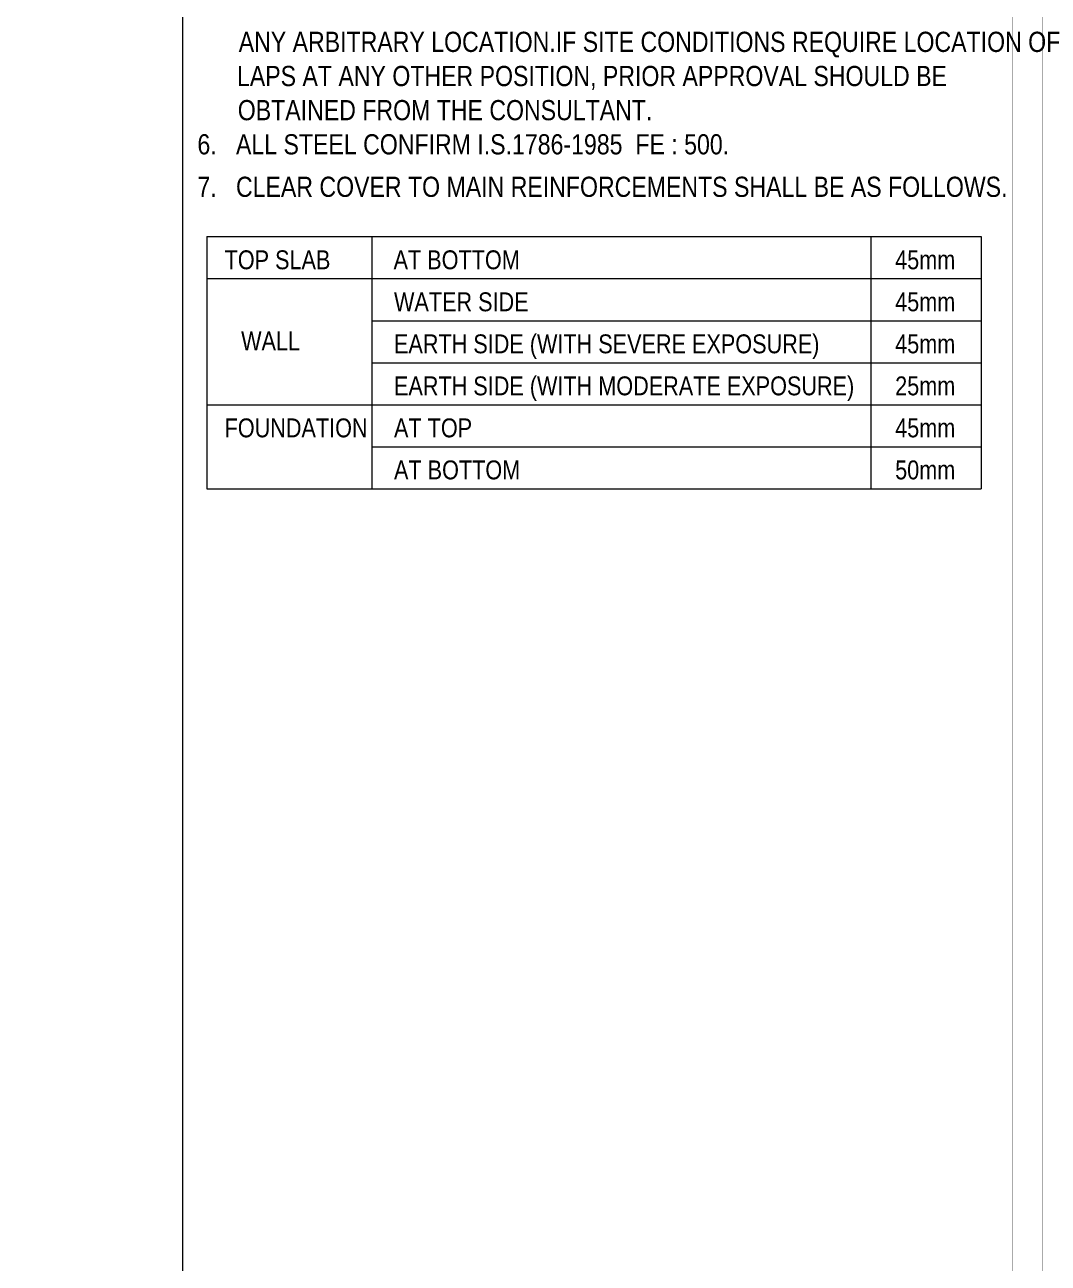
# Model space of a CAD drawing. Header units: millimetres. Extents: x 1112055 to 3390982, y -148532 to 766891.
# Drawn here: x 1998715 to 2021276, y 329774 to 357075 of the extents above; entities that cross this region are included whole.
import ezdxf

# ---------------------------------------------------------------- set-up
doc = ezdxf.new("R2010")
doc.units = ezdxf.units.MM
doc.layers.add('B TITLE BLOCK', color=250, linetype='Continuous', lineweight=0)
doc.styles.add('SWINC', font='swissc.ttf')
doc.styles.add('SWINS', font='swissc.ttf')

msp = doc.modelspace()

# ---------------------------------------------------------------- linework, layer by layer
at = {"layer": 'B TITLE BLOCK', "color": 250, "lineweight": 0}
msp.add_line((2002191.8, 382897.4), (2002191.8, 326043.3), dxfattribs=at)
at = {"layer": 'B TITLE BLOCK', "color": 0, "lineweight": 0}
for p, q in [((2002726.6, 352404.1), (2019800.8, 352404.1)), ((2002726.6, 352404.1), (2002726.6, 346846.2)), ((2006369.2, 352404.1), (2006369.2, 346846.2)), ((2017369, 352404.1), (2017369, 346846.2)), ((2019800.8, 352404.1), (2019800.8, 346846.2)), ((2002726.6, 351477.8), (2019800.8, 351477.8)), ((2006369.2, 350551.4), (2019800.8, 350551.4)), ((2006369.2, 349625.1), (2019800.8, 349625.1)), ((2002726.6, 348698.8), (2019800.8, 348698.8)), ((2006369.2, 347772.5), (2019800.8, 347772.5)), ((2002726.6, 346846.2), (2019800.8, 346846.2))]:
    msp.add_line(p, q, dxfattribs=at)
at = {"layer": 'B TITLE BLOCK', "color": 1, "const_width": 8.39}
msp.add_lwpolyline([(1923598.8, 383550.1), (2021147.1, 383550.1), (2021147.1, 215877.3), (1923598.8, 215877.3)], close=True, dxfattribs=at)
at = {"layer": 'B TITLE BLOCK', "color": 250, "lineweight": 0, "const_width": 8.39}
msp.add_lwpolyline([(1924251.4, 382897.4), (2020494.4, 382897.4), (2020494.4, 216529.9), (1924251.4, 216529.9)], close=True, dxfattribs=at)

# ---------------------------------------------------------------- texts
at = {"layer": 'B TITLE BLOCK', "color": 0, "lineweight": 0}
for s, height, style, p in [('ANY ARBITRARY LOCATION.IF SITE CONDITIONS REQUIRE LOCATION OF', 444.618, 'SWINC', (2003431.6, 356475.8)), ('LAPS AT ANY OTHER POSITION, PRIOR APPROVAL SHOULD BE', 444.618, 'SWINC', (2003393.6, 355723)), ('OBTAINED FROM THE CONSULTANT.', 444.618, 'SWINC', (2003410.9, 354970.3)), ('6.   ALL STEEL CONFIRM I.S.1786-1985  FE : 500.', 444.618, 'SWINC', (2002521.7, 354217.5)), ('7.   CLEAR COVER TO MAIN REINFORCEMENTS SHALL BE AS FOLLOWS.', 444.618, 'SWINC', (2002521.7, 353280.6)), ('TOP SLAB', 416.29, 'SWINS', (2003120.2, 351685.3)), ('AT BOTTOM  ', 416.286, 'SWINS', (2006845.1, 351685.3)), ('45mm ', 416.29, 'SWINS', (2017901.7, 351685.3)), ('WATER SIDE', 416.29, 'SWINS', (2006854.5, 350759)), ('45mm ', 416.29, 'SWINS', (2017901.7, 350759)), ('WALL', 416.29, 'SWINS', (2003484.7, 349897.7)), ('EARTH SIDE (WITH SEVERE EXPOSURE)', 416.286, 'SWINS', (2006854.5, 349832.7)), ('45mm  ', 416.29, 'SWINS', (2017901.7, 349832.7)), ('EARTH SIDE (WITH MODERATE EXPOSURE)', 416.286, 'SWINS', (2006854.5, 348906.4)), ('25mm ', 416.29, 'SWINS', (2017901.7, 348906.4)), ('FOUNDATION', 416.29, 'SWINS', (2003120.2, 347980.1)), ('AT TOP', 416.29, 'SWINS', (2006854.5, 347980.1)), ('45mm ', 416.29, 'SWINS', (2017901.7, 347980.1)), ('AT BOTTOM', 416.29, 'SWINS', (2006854.5, 347053.8)), ('50mm ', 416.29, 'SWINS', (2017901.7, 347053.8))]:
    msp.add_text(s, height=height, dxfattribs=dict(at, style=style)).set_placement(p)
at = {"layer": 'B TITLE BLOCK', "color": 251, "insert": (2074058.6, 356444.4), "char_height": 102.949, "attachment_point": 2, "style": 'SWINC'}
msp.add_mtext_dynamic_manual_height_columns('\\pxsm1,qj;{\\fBankGothic Lt BT|b0|i0|c0|p34;BHOOMI\\P\\ps*,q*;\\fGost|b0|i0|c0|p2;\\H0.8x;- CONSULTANTS -\\C1; }', width=269189.959, gutter_width=0, heights=[37864.6], dxfattribs=at)

doc.saveas('drawing.dxf')
